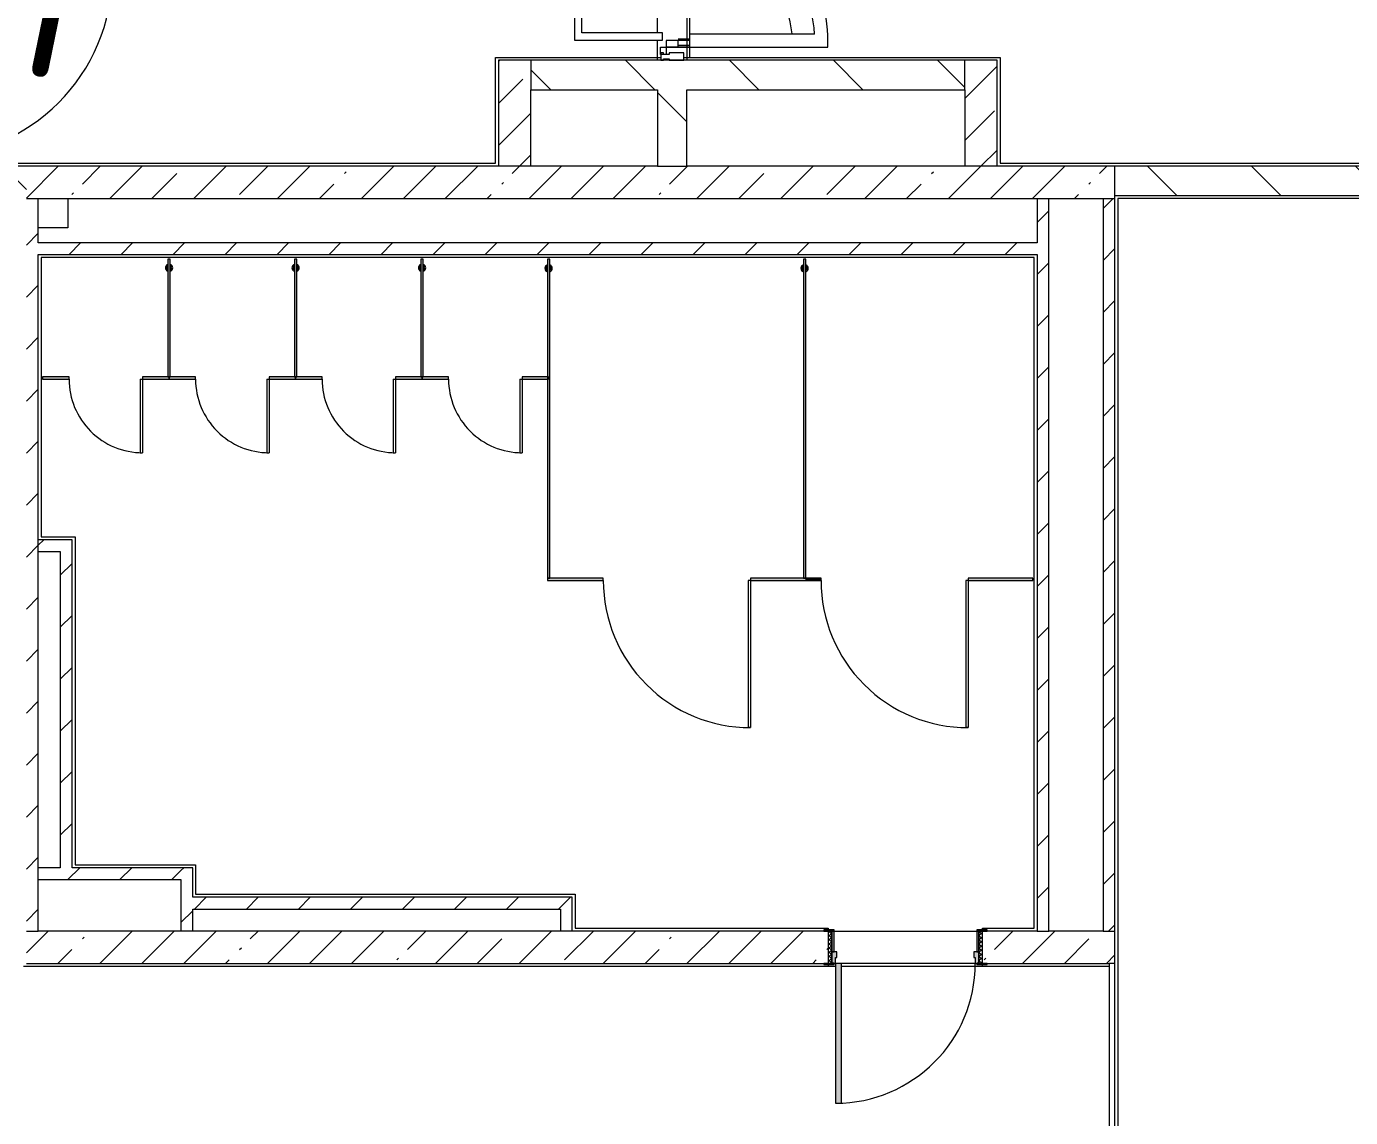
# Model space of a CAD drawing. Header units: millimetres. Extents: x 3991 to 282775, y -8553 to 29560.
# Drawn here: x 243025 to 252026, y 4133 to 11550 of the extents above; entities that cross this region are included whole.
import ezdxf

# ---------------------------------------------------------------- set-up
doc = ezdxf.new("R2010")
doc.units = ezdxf.units.MM
for name, color, linetype, lineweight in [('A-AREA-IDEN', 7, 'Continuous', 9), ('A-DOOR-5', 7, 'Continuous', 5), ('A-GENM-2', 7, 'Continuous', 5), ('A-GLAZ-CWMG-2', 7, 'Continuous', 5), ('A-WALL', 7, 'Continuous', 9), ('I-WALL-3', 7, 'Continuous', 5)]:
    doc.layers.add(name, color=color, linetype=linetype, lineweight=lineweight)
for name, color, linetype, lineweight, true_color in [('A-DETL-GENF-4', 7, 'Continuous', 5, 0xaaaaaa), ('A-DOOR-3', 7, 'Continuous', 5, 0xaaaaaa), ('A-DOOR-4', 7, 'Continuous', 5, 0xe2e2e2), ('A-DOOR-FRAM-2', 7, 'Continuous', 5, 0xe2e2e2), ('A-DOOR-FRAM-3', 7, 'Continuous', 5, 0xaaaaaa), ('A-FLOR-1', 7, 'Continuous', 5, 0xaaaaaa), ('A-GENM-3', 7, 'Continuous', 5, 0xe2ddcd)]:
    doc.layers.add(name, color=color, linetype=linetype, lineweight=lineweight, true_color=true_color)
doc.styles.add('GOST Common_3', font='GOST_Common.ttf', dxfattribs={"width": 0.9, "height": 1250})
pattern_1 = [(45, (148815.1, 0), (-176.7767, 176.7767), [])]
pattern_2 = [(135, (148815.1, 0), (-353.5534, -353.5534), [])]
pattern_3 = [(45, (148815.1, 0), (-285.1231, 285.1231), []), (45, (149100.2, 0), (-285.1231, 285.1231), [504.031, -100.806, 16.764, -84.042])]

# ---------------------------------------------------------------- blocks, each defined once
blk = doc.blocks.new('110_Дверь_СКБ_1Ст_Внутренняя1 - Д-7а_л__950x2100h_Туалет-32220591-Общий план 1 этажа с размещением фрагментов 1_1-1_9')
at = {"layer": 'A-DOOR-3'}
h = blk.add_hatch(dxfattribs=at)
h.set_pattern_fill('FP_82', color=256, style=0, pattern_type=2)
h.set_pattern_definition([(135, (1776.41, 174.685), (-14.14214, -14.14214), []), (225, (1776.41, 174.685), (14.14214, -14.14214), [])])
h.paths.add_polyline_path([(537.5, 110), (512.5, 110), (512.5, -110), (537.5, -110)])
at = {"layer": 'A-DOOR-4'}
h = blk.add_hatch(color=256, dxfattribs=at)
h.paths.add_polyline_path([(487.5, 110), (487.5, 70), (477.5, 70), (477.5, 30), (512.5, 30), (512.5, 110), (497.5, 110)])
h.paths.add_polyline_path([(-487.5, 110), (-487.5, 30), (-452.5, 30), (-452.5, 70), (-462.5, 70), (-462.5, 110), (-472.5, 110)])
at = {"layer": 'A-DOOR-FRAM-2'}
for points in [[(447.5, 1060), (447.5, 110), (487.5, 112), (487.5, 1060)], [(-499, 118), (-542.5, 118), (-542.5, 110), (-472.5, 110), (-472.5, 118), (-492.5, 118)], [(567.5, 118), (497.5, 118), (497.5, 110), (567.5, 110)], [(-487.5, 30), (-487.5, -110), (-472.5, -110), (-472.5, 30)], [(497.5, 30), (497.5, -110), (512.5, -110), (512.5, 30)], [(-542.5, -110), (-542.5, -118), (-472.5, -118), (-472.5, -110), (-512.5, -110)], [(512.5, -110), (497.5, -110), (497.5, -118), (567.5, -118), (567.5, -110), (537.5, -110)]]:
    blk.add_hatch(color=256, dxfattribs=at).paths.add_polyline_path(points)
at = {"layer": 'A-DOOR-FRAM-3'}
h = blk.add_hatch(dxfattribs=at)
h.set_pattern_fill('FP_83', color=256, style=0, pattern_type=2)
h.set_pattern_definition([(45, (-346.384, 174.685), (-14.1421, 14.1421), []), (135, (-346.384, 174.685), (-14.1421, -14.1421), [])])
h.paths.add_polyline_path([(-512.5, 110), (-512.5, -110), (-487.5, -110), (-487.5, 110)])
at = {"layer": 'A-DOOR-3'}
for p, q in [((487.5, 1060), (447.5, 1060)), ((447.5, 1060), (447.5, 110)), ((487.5, 110), (487.5, 1060)), ((447.5, 110), (487.5, 110))]:
    blk.add_line(p, q, dxfattribs=at)
blk.add_arc((487.5, 110), 950, 90, 180, dxfattribs=at)
at = {"layer": 'A-DOOR-FRAM-3'}
for p, q in [((-472.5, 118), (-542.5, 118)), ((-542.5, 118), (-542.5, 110)), ((-542.5, 110), (-472.5, 110)), ((-487.5, 110), (-512.5, 110)), ((-512.5, 110), (-512.5, -110)), ((-462.5, 110), (-487.5, 110)), ((-487.5, 110), (-487.5, 30)), ((-487.5, -110), (-487.5, 110)), ((-472.5, 110), (-487.5, 110)), ((-487.5, 110), (-487.5, 109)), ((-487.5, 109), (-472.5, 109)), ((-472.5, 110), (-472.5, 118)), ((-472.5, 109), (-472.5, 110)), ((-462.5, 70), (-462.5, 110)), ((487.5, 110), (487.5, 70)), ((512.5, 110), (487.5, 110)), ((567.5, 118), (497.5, 118)), ((497.5, 118), (497.5, 110)), ((512.5, 110), (497.5, 110)), ((497.5, 110), (497.5, 109)), ((497.5, 110), (567.5, 110)), ((497.5, 109), (512.5, 109)), ((512.5, 30), (512.5, 110)), ((537.5, 110), (512.5, 110)), ((512.5, 110), (512.5, -110)), ((512.5, 109), (512.5, 110)), ((537.5, -110), (537.5, 110)), ((567.5, 110), (567.5, 118)), ((-487.5, 30), (-452.5, 30)), ((-472.5, 30), (-487.5, 30)), ((-487.5, 30), (-487.5, -110)), ((-472.5, -110), (-472.5, 30)), ((-452.5, 70), (-462.5, 70)), ((-452.5, 30), (-452.5, 70)), ((487.5, 70), (477.5, 70)), ((477.5, 70), (477.5, 30)), ((477.5, 30), (512.5, 30)), ((512.5, 30), (497.5, 30)), ((497.5, 30), (497.5, -110)), ((512.5, -110), (512.5, 30)), ((-472.5, -110), (-542.5, -110)), ((-542.5, -110), (-542.5, -118)), ((-542.5, -118), (-472.5, -118)), ((-512.5, -110), (-487.5, -110)), ((-487.5, -110), (-472.5, -110)), ((-472.5, -118), (-472.5, -110)), ((497.5, -110), (512.5, -110)), ((567.5, -110), (497.5, -110)), ((497.5, -110), (497.5, -118)), ((497.5, -118), (567.5, -118)), ((512.5, -110), (537.5, -110)), ((567.5, -118), (567.5, -110))]:
    blk.add_line(p, q, dxfattribs=at)
blk = doc.blocks.new('131_Сантехническая перегородка 7 - СП-1-30858579-Общий план 1 этажа с размещением фрагментов 1_1-1_9')
at = {"layer": 'A-GENM-3'}
blk.add_hatch(color=256, dxfattribs=at).paths.add_polyline_path([(2165.9, 8), (-4.1, 8), (-4.1, -8), (2165.9, -8)])
at = {"layer": 'A-GENM-2'}
for p, q in [((2165.9, 8), (-4.1, 8)), ((-4.1, 8), (-4.1, -8)), ((2165.9, -8), (2165.9, 8)), ((-4.1, -8), (2165.9, -8))]:
    blk.add_line(p, q, dxfattribs=at)
at = {"layer": 'A-GENM-2', "flags": 128}
for points in [[(71.5, 8), (71.1, 8.5), (70.8, 9), (70.4, 9.5), (70, 9.9), (69.6, 10.4), (69.2, 10.8), (68.8, 11.2), (68.3, 11.6), (67.8, 12), (67.3, 12.3), (66.8, 12.7), (66.3, 13), (65.8, 13.3), (65.3, 13.6), (64.7, 13.8), (64.2, 14), (63.6, 14.3), (63, 14.4), (62.4, 14.6), (61.9, 14.7), (61.3, 14.9), (60.7, 14.9), (60.1, 15), (59.5, 15.1), (58.9, 15.1), (58.3, 15.1), (57.7, 15), (57.1, 15), (56.5, 14.9), (55.9, 14.8), (55.3, 14.7), (54.7, 14.5), (54.1, 14.4), (53.5, 14.2), (53, 13.9), (52.4, 13.7), (51.9, 13.4), (51.4, 13.2), (50.8, 12.9), (50.3, 12.5), (49.8, 12.2), (49.3, 11.8), (48.9, 11.4), (48.4, 11), (48, 10.6), (47.6, 10.2), (47.2, 9.7), (46.8, 9.3), (46.4, 8.8), (46.1, 8.3), (45.9, 8)], [(45.9, -8), (46.3, -8.5), (46.6, -9), (47, -9.5), (47.4, -9.9), (47.8, -10.4), (48.2, -10.8), (48.6, -11.2), (49.1, -11.6), (49.6, -12), (50, -12.3), (50.5, -12.7), (51.1, -13), (51.6, -13.3), (52.1, -13.6), (52.7, -13.8), (53.2, -14), (53.8, -14.3), (54.4, -14.4), (54.9, -14.6), (55.5, -14.7), (56.1, -14.9), (56.7, -14.9), (57.3, -15), (57.9, -15.1), (58.5, -15.1), (59.1, -15.1), (59.7, -15), (60.3, -15), (60.9, -14.9), (61.5, -14.8), (62.1, -14.7), (62.7, -14.5), (63.3, -14.4), (63.8, -14.2), (64.4, -13.9), (65, -13.7), (65.5, -13.4), (66, -13.2), (66.6, -12.9), (67.1, -12.5), (67.6, -12.2), (68, -11.8), (68.5, -11.4), (69, -11), (69.4, -10.6), (69.8, -10.2), (70.2, -9.7), (70.6, -9.3), (70.9, -8.8), (71.3, -8.3), (71.5, -8)]]:
    blk.add_lwpolyline(points, dxfattribs=at)
at = {"layer": 'A-GENM-2'}
for radius, start, end in [(24.6, 19.91127, 160.08873), (17.6, 45, 135), (17.6, 45, 135), (15.1, 45, 135), (24.6, 199.91127, 340.08873), (17.6, 225, 315), (17.6, 225, 315), (15.1, 225, 315)]:
    blk.add_arc((58.7, 0), radius, start, end, dxfattribs=at)
blk = doc.blocks.new('131_Сантехническая перегородка 6 - СП-1-30839354-Общий план 1 этажа с размещением фрагментов 1_1-1_9')
at = {"layer": 'A-GENM-3'}
blk.add_hatch(color=256, dxfattribs=at).paths.add_polyline_path([(800, 8), (0, 8), (0, -8), (800, -8)])
at = {"layer": 'A-GENM-2'}
for p, q in [((800, 8), (0, 8)), ((0, 8), (0, -8)), ((800, -8), (800, 8)), ((0, -8), (800, -8))]:
    blk.add_line(p, q, dxfattribs=at)
at = {"layer": 'A-GENM-2', "flags": 128}
for points in [[(71.5, 8), (71.1, 8.5), (70.8, 9), (70.4, 9.5), (70, 9.9), (69.6, 10.4), (69.2, 10.8), (68.8, 11.2), (68.3, 11.6), (67.8, 12), (67.3, 12.3), (66.8, 12.7), (66.3, 13), (65.8, 13.3), (65.3, 13.6), (64.7, 13.8), (64.2, 14), (63.6, 14.3), (63, 14.4), (62.4, 14.6), (61.9, 14.7), (61.3, 14.9), (60.7, 14.9), (60.1, 15), (59.5, 15.1), (58.9, 15.1), (58.3, 15.1), (57.7, 15), (57.1, 15), (56.5, 14.9), (55.9, 14.8), (55.3, 14.7), (54.7, 14.5), (54.1, 14.4), (53.5, 14.2), (53, 13.9), (52.4, 13.7), (51.9, 13.4), (51.4, 13.2), (50.8, 12.9), (50.3, 12.5), (49.8, 12.2), (49.3, 11.8), (48.9, 11.4), (48.4, 11), (48, 10.6), (47.6, 10.2), (47.2, 9.7), (46.8, 9.3), (46.4, 8.8), (46.1, 8.3), (45.9, 8)], [(45.9, -8), (46.3, -8.5), (46.6, -9), (47, -9.5), (47.4, -9.9), (47.8, -10.4), (48.2, -10.8), (48.6, -11.2), (49.1, -11.6), (49.6, -12), (50, -12.3), (50.5, -12.7), (51.1, -13), (51.6, -13.3), (52.1, -13.6), (52.7, -13.8), (53.2, -14), (53.8, -14.3), (54.4, -14.4), (54.9, -14.6), (55.5, -14.7), (56.1, -14.9), (56.7, -14.9), (57.3, -15), (57.9, -15.1), (58.5, -15.1), (59.1, -15.1), (59.7, -15), (60.3, -15), (60.9, -14.9), (61.5, -14.8), (62.1, -14.7), (62.7, -14.5), (63.3, -14.4), (63.8, -14.2), (64.4, -13.9), (65, -13.7), (65.5, -13.4), (66, -13.2), (66.6, -12.9), (67.1, -12.5), (67.6, -12.2), (68, -11.8), (68.5, -11.4), (69, -11), (69.4, -10.6), (69.8, -10.2), (70.2, -9.7), (70.6, -9.3), (70.9, -8.8), (71.3, -8.3), (71.5, -8)]]:
    blk.add_lwpolyline(points, dxfattribs=at)
at = {"layer": 'A-GENM-2'}
for radius, start, end in [(24.6, 19.91127, 160.08873), (17.6, 45, 135), (17.6, 45, 135), (15.1, 45, 135), (24.6, 199.91127, 340.08873), (17.6, 225, 315), (17.6, 225, 315), (15.1, 225, 315)]:
    blk.add_arc((58.7, 0), radius, start, end, dxfattribs=at)
blk = doc.blocks.new('131_Сантехническая перегородка_Дверь МГН - СД-1-30883454-Общий план 1 этажа с размещением фрагментов 1_1-1_9')
at = {"layer": 'A-GENM-3'}
for points in [[(10, 8), (-370, 8), (-366.5, -8), (10, -8)], [(1390, 8), (1010, 8), (1010, -8), (1390, -8)]]:
    blk.add_hatch(color=256, dxfattribs=at).paths.add_polyline_path(points)
at = {"layer": 'A-DOOR-5'}
for p, q in [((10, 1008), (26, 1008)), ((10, 8), (10, 1008)), ((26, 8), (26, 1008)), ((10, 8), (26, 8))]:
    blk.add_line(p, q, dxfattribs=at)
blk.add_arc((10, 8), 1000, 360, 90, dxfattribs=at)
at = {"layer": 'A-GENM-2'}
for p, q in [((10, 8), (-370, 8)), ((-370, 8), (-370, -8)), ((10, -8), (10, 8)), ((1390, 8), (1010, 8)), ((1010, 8), (1010, -8)), ((1390, -8), (1390, 8)), ((-370, -8), (10, -8)), ((1010, -8), (1390, -8))]:
    blk.add_line(p, q, dxfattribs=at)
blk = doc.blocks.new('131_Сантехническая перегородка_Дверь 5 - СД-1-30835617-Общий план 1 этажа с размещением фрагментов 1_1-1_9')
at = {"layer": 'A-GENM-3'}
for points in [[(250, 8), (70, 8), (70, -8), (250, -8)], [(839.3, 8), (750, 8), (750, -8), (930, -8), (930, 8)]]:
    blk.add_hatch(color=256, dxfattribs=at).paths.add_polyline_path(points)
at = {"layer": 'A-DOOR-5'}
for p, q in [((266, 508), (250, 508)), ((250, 8), (250, 508)), ((266, 8), (266, 508)), ((266, 8), (250, 8))]:
    blk.add_line(p, q, dxfattribs=at)
blk.add_arc((250, 8), 500, 360, 90, dxfattribs=at)
at = {"layer": 'A-GENM-2'}
for p, q in [((250, 8), (70, 8)), ((70, 8), (70, -8)), ((250, -8), (250, 8)), ((930, 8), (750, 8)), ((750, 8), (750, -8)), ((930, -8), (930, 8)), ((70, -8), (250, -8)), ((750, -8), (930, -8))]:
    blk.add_line(p, q, dxfattribs=at)
blk = doc.blocks.new('131_Сантехническая перегородка_Дверь 5 - СД-1-V264-Общий план 1 этажа с размещением фрагментов 1_1-1_9')
at = {"layer": 'A-GENM-3'}
for points in [[(250, 8), (78, 8), (78, -8), (250, -8)], [(922, 8), (750, 8), (750, -8), (930, -8), (930, 8)]]:
    blk.add_hatch(color=256, dxfattribs=at).paths.add_polyline_path(points)
at = {"layer": 'A-DOOR-5'}
for p, q in [((266, 508), (250, 508)), ((250, 8), (250, 508)), ((266, 8), (266, 508)), ((266, 8), (250, 8))]:
    blk.add_line(p, q, dxfattribs=at)
blk.add_arc((250, 8), 500, 360, 90, dxfattribs=at)
at = {"layer": 'A-GENM-2'}
for p, q in [((250, 8), (70, 8)), ((70, 8), (70, -8)), ((250, -8), (250, 8)), ((930, 8), (750, 8)), ((750, 8), (750, -8)), ((930, -8), (930, 8)), ((70, -8), (250, -8)), ((750, -8), (930, -8))]:
    blk.add_line(p, q, dxfattribs=at)
blk = doc.blocks.new('131_Сантехническая перегородка_Дверь МГН 2 - СД-1-30897608-Общий план 1 этажа с размещением фрагментов 1_1-1_9')
at = {"layer": 'A-GENM-3'}
for points in [[(-269.9, 8), (-430, 8), (-430, -8), (10, -8), (10, 8)], [(1010, 8), (1010, -8), (1110, -8), (1110, 8)]]:
    blk.add_hatch(color=256, dxfattribs=at).paths.add_polyline_path(points)
at = {"layer": 'A-DOOR-5'}
for p, q in [((10, 1008), (26, 1008)), ((10, 8), (10, 1008)), ((26, 8), (26, 1008)), ((10, 8), (26, 8))]:
    blk.add_line(p, q, dxfattribs=at)
blk.add_arc((10, 8), 1000, 360, 90, dxfattribs=at)
at = {"layer": 'A-GENM-2'}
for p, q in [((10, 8), (-430, 8)), ((-430, 8), (-430, -8)), ((10, -8), (10, 8)), ((1110, 8), (1010, 8)), ((1010, 8), (1010, -8)), ((1110, -8), (1110, 8)), ((-430, -8), (10, -8)), ((1010, -8), (1110, -8))]:
    blk.add_line(p, q, dxfattribs=at)
blk = doc.blocks.new('Дверь_Витражная_остекление_ - ВВ-7 остекление-32349468-Общий план 1 этажа с размещением фрагментов 1_1-1_9')
at = {"layer": 'A-DETL-GENF-4'}
for p, q in [((-815, -20), (-860, -20)), ((-860, -177.2), (-860, -20)), ((-815, -20), (-860, -20)), ((-860, -20), (-860, -177.2)), ((-815, -177.2), (-815, -20)), ((-815, -177.2), (-815, -20)), ((865, -880), (865, -20)), ((865, -20), (865, -880)), ((-860, -100), (-815, -100)), ((-850, -177.2), (-850, -100)), ((-806, -177.2), (-806, -100)), ((856, -800), (856, -100)), ((900, -100), (865, -100)), ((900, -800), (900, -140)), ((910, -880), (910, -140)), ((910, -880), (910, -140)), ((910, -800), (865, -800)), ((910, -880), (865, -880)), ((865, -880), (910, -880))]:
    blk.add_line(p, q, dxfattribs=at)
at = {"layer": 'A-DOOR-3'}
for p, q in [((-910, 20), (-860, 20)), ((-910, -20), (-910, 20)), ((-860, 20), (-860, -20)), ((860, 20), (910, 20)), ((860, -20), (860, 20)), ((910, 20), (910, -20)), ((-860, -20), (-910, -20)), ((-860, -177.2), (-860, -20)), ((860, -880), (860, -20)), ((910, -20), (860, -20))]:
    blk.add_line(p, q, dxfattribs=at)
for centre, start, end in [((-860, -20), 275.98464, 0), ((860, -20), 180, 196.28645), ((860, -20), 225.39227, 270)]:
    blk.add_arc(centre, 860, start, end, dxfattribs=at)
blk = doc.blocks.new('Прямоугольный импост - Импост структурный с накладкой - 160мм Темный-V323-Общий план 1 этажа с размещением фрагментов 1_1-1_9')
at = {"layer": 'A-GLAZ-CWMG-2'}
for p, q in [((-50, 0), (-50, 17)), ((-50, 17), (0, 17)), ((-40, 0), (-50, 0)), ((-40, -40), (-40, 0)), ((0, 0), (-10, 0)), ((-10, 0), (-10, -40)), ((0, 17), (0, 0)), ((-50, -140), (-50, -40)), ((-50, -40), (-40, -40)), ((-10, -40), (0, -40)), ((0, -40), (0, -140)), ((0, -140), (-50, -140))]:
    blk.add_line(p, q, dxfattribs=at)
blk = doc.blocks.new('Марка_Помещения - Номер-25198446-Общий план 1 этажа с размещением фрагментов 1_1-1_9')
at = {"layer": 'A-AREA-IDEN'}
for start, end in [(360, 180), (180, 360)]:
    blk.add_arc((0, 0), 2.5, start, end, dxfattribs=at)

msp = doc.modelspace()

# ---------------------------------------------------------------- hatches: boundary and pattern name
at = {"layer": 'I-WALL-3'}
h = msp.add_hatch(dxfattribs=at)
h.set_pattern_fill('FP_72', color=256, style=0, pattern_type=2)
h.set_pattern_definition(pattern_2)
h.paths.add_polyline_path([(247515.1, 10600), (247515.1, 11320), (247315.1, 11320), (247315.1, 10600)])
h.paths.add_polyline_path([(247445.8, 13220), (247515.1, 13220), (247515.1, 13400), (247315.1, 13400), (247315.1, 13220), (247431.5, 13220)])
h = msp.add_hatch(dxfattribs=at)
h.set_pattern_fill('FP_57', color=256, style=0, pattern_type=2)
h.set_pattern_definition(pattern_3)
h.paths.add_polyline_path([(246234.1, 10600), (246454.1, 10600), (246454.1, 11320), (246234.1, 11320), (246234.1, 10601.3)])
h = msp.add_hatch(dxfattribs=at)
h.set_pattern_fill('FP_72', color=256, style=0, pattern_type=2)
h.set_pattern_definition(pattern_2)
h.paths.add_polyline_path([(246454.1, 11120), (247315.1, 11120), (247315.1, 11320), (246454.1, 11320), (246454.1, 11173.7)])
h = msp.add_hatch(dxfattribs=at)
h.set_pattern_fill('FP_72', color=256, style=0, pattern_type=2)
h.set_pattern_definition(pattern_2)
h.paths.add_polyline_path([(247535.1, 11120), (249404.1, 11120), (249404.1, 11320), (247515.1, 11320), (247515.1, 11120)])
h = msp.add_hatch(dxfattribs=at)
h.set_pattern_fill('FP_57', color=256, style=0, pattern_type=2)
h.set_pattern_definition(pattern_3)
h.paths.add_polyline_path([(249624.1, 10600), (249624.1, 11320), (249404.1, 11320), (249404.1, 10600)])
h = msp.add_hatch(dxfattribs=at)
h.set_pattern_fill('FP_72', color=256, style=0, pattern_type=2)
h.set_pattern_definition(pattern_2)
h.paths.add_polyline_path([(254845.1, 10400), (255945.1, 10400), (255945.1, 10600), (253910.1, 10600), (253910.1, 10400), (254287, 10400)])
h.paths.add_polyline_path([(250445.1, 10400), (252460.1, 10400), (252460.1, 10600), (250425.1, 10600), (250425.1, 10400)])
h.paths.add_polyline_path([(238745.1, 10400), (238800.1, 10400), (238800.1, 10600), (238425.1, 10600), (238425.1, 10400), (238649.9, 10400)])
h.paths.add_polyline_path([(240225.1, 10400), (241325.1, 10400), (241325.1, 10600), (240200.1, 10600), (240200.1, 10400)])
h.paths.add_polyline_path([(242559.2, 10400), (243025.1, 10400), (243025.1, 10600), (242275.1, 10600), (242275.1, 10400), (242305.1, 10400)])
h = msp.add_hatch(dxfattribs=at)
h.set_pattern_fill('FP_57', color=256, style=0, pattern_type=2)
h.set_pattern_definition(pattern_3)
h.paths.add_polyline_path([(250377.7, 10380), (250425.1, 10380), (250425.1, 10600), (243025.1, 10600), (243025.1, 10380), (249644.1, 10380)])
h = msp.add_hatch(dxfattribs=at)
h.set_pattern_fill('FP_71', color=256, style=0, pattern_type=2)
h.set_pattern_definition(pattern_1)
h.paths.add_polyline_path([(243105.1, 5400), (243105.1, 10380), (243025.1, 10380), (243025.1, 5400)])
h = msp.add_hatch(dxfattribs=at)
h.set_pattern_fill('FP_71', color=256, style=0, pattern_type=2)
h.set_pattern_definition(pattern_1)
h.paths.add_polyline_path([(249975.1, 5400), (249975.1, 10380), (249895.1, 10380), (249895.1, 5400)])
h = msp.add_hatch(dxfattribs=at)
h.set_pattern_fill('FP_71', color=256, style=0, pattern_type=2)
h.set_pattern_definition(pattern_1)
h.paths.add_polyline_path([(250385.1, 5400), (250425.1, 5400), (250425.1, 10380), (250345.1, 10380), (250345.1, 5400), (250377.7, 5400)])
h = msp.add_hatch(dxfattribs=at)
h.set_pattern_fill('FP_71', color=256, style=0, pattern_type=2)
h.set_pattern_definition(pattern_1)
h.paths.add_polyline_path([(244513.8, 10000), (249895.1, 10000), (249895.1, 10080), (243105.1, 10078), (243105.1, 10000), (243548.1, 10000)])
h = msp.add_hatch(dxfattribs=at)
h.set_pattern_fill('FP_71', color=256, style=0, pattern_type=2)
h.set_pattern_definition(pattern_1)
h.paths.add_polyline_path([(243105.1, 7980), (243335.1, 7980), (243335.1, 8060), (243105.1, 8060)])
h = msp.add_hatch(dxfattribs=at)
h.set_pattern_fill('FP_71', color=256, style=0, pattern_type=2)
h.set_pattern_definition(pattern_1)
h.paths.add_polyline_path([(243335.1, 5830), (243335.1, 7980), (243255.1, 7980), (243255.1, 5830)])
h = msp.add_hatch(dxfattribs=at)
h.set_pattern_fill('FP_71', color=256, style=0, pattern_type=2)
h.set_pattern_definition(pattern_1)
h.paths.add_polyline_path([(241275.1, 6620), (241275.1, 6700), (240845.1, 6700), (240845.1, 6620), (241245.1, 6620)])
h.paths.add_polyline_path([(242559.2, 6620), (243025.1, 6620), (243025.1, 6700), (242225.1, 6700), (242225.1, 6620), (242275.1, 6620)])
h = msp.add_hatch(dxfattribs=at)
h.set_pattern_fill('FP_71', color=256, style=0, pattern_type=2)
h.set_pattern_definition(pattern_1)
h.paths.add_polyline_path([(244075.1, 5750), (244075.1, 5830), (243105.1, 5830), (243105.1, 5750), (243355.1, 5750)])
h = msp.add_hatch(dxfattribs=at)
h.set_pattern_fill('FP_71', color=256, style=0, pattern_type=2)
h.set_pattern_definition(pattern_1)
h.paths.add_polyline_path([(244075.1, 5400), (244155.1, 5400), (244155.1, 5830), (244075.1, 5830), (244075.1, 5650)])
h = msp.add_hatch(dxfattribs=at)
h.set_pattern_fill('FP_71', color=256, style=0, pattern_type=2)
h.set_pattern_definition(pattern_1)
h.paths.add_polyline_path([(246655.1, 5550), (246655.1, 5630), (244155.1, 5630), (244155.1, 5550), (246468.4, 5550)])
h = msp.add_hatch(dxfattribs=at)
h.set_pattern_fill('FP_71', color=256, style=0, pattern_type=2)
h.set_pattern_definition(pattern_1)
h.paths.add_polyline_path([(246735.1, 5400), (246735.1, 5630), (246655.1, 5630), (246655.1, 5400)])
h = msp.add_hatch(dxfattribs=at)
h.set_pattern_fill('FP_57', color=256, style=0, pattern_type=2)
h.set_pattern_definition(pattern_3)
h.paths.add_polyline_path([(250377.7, 5180), (250425.1, 5180), (250425.1, 5400), (249525.1, 5400), (249525.1, 5180), (250345.1, 5180)])
h.paths.add_polyline_path([(243355.1, 5180), (248475.1, 5180), (248475.1, 5400), (243025.1, 5400), (243025.1, 5180), (243035, 5180)])

# ---------------------------------------------------------------- linework, layer by layer
at = {"layer": 'A-FLOR-1'}
for p, q in [((246749.8, 13272.2), (246749.8, 11457.1)), ((246799.8, 11507.1), (246799.8, 13222.2)), ((247535.1, 11498.4), (247535.1, 12313.2)), ((246749.8, 11457.1), (247349.8, 11457.1)), ((247349.8, 11507.1), (246799.8, 11507.1)), ((247349.8, 11457.1), (247349.8, 11507.1)), ((248382.2, 11498.4), (247531.8, 11498.4)), ((247531.8, 11498.4), (247531.8, 11408.4)), ((247531.8, 11408.4), (248471.9, 11408.4)), ((247535.1, 11340), (247535.1, 11408.7)), ((246214.1, 10620), (246214.1, 11340)), ((246214.1, 11340), (247337.7, 11340)), ((247494.7, 11340), (249644.1, 11340)), ((249644.1, 11340), (249644.1, 10620)), ((240150.1, 10620), (246214.1, 10620)), ((249644.1, 10620), (252535.1, 10620)), ((243305.1, 10380), (243305.1, 10180)), ((252460.1, 10380), (250445.1, 10380)), ((250445.1, 10380), (250445.1, 2925)), ((243305.1, 10180), (243105.1, 10180)), ((249875.1, 9980), (243125.1, 9980)), ((243125.1, 9980), (243125.1, 8080)), ((249875.1, 5420), (249875.1, 9980)), ((243125.1, 8080), (243355.1, 8080)), ((243355.1, 8080), (243355.1, 5850)), ((243355.1, 5850), (244175.1, 5850)), ((244175.1, 5850), (244175.1, 5650)), ((244175.1, 5650), (246755.1, 5650)), ((246755.1, 5650), (246755.1, 5420)), ((246755.1, 5420), (248475.1, 5420)), ((248475.1, 5420), (248475.1, 5408)), ((249525.1, 5420), (249875.1, 5420)), ((249525.1, 5408), (249525.1, 5420)), ((248525.1, 5160), (243005.1, 5160)), ((248475.1, 5172), (248475.1, 5160)), ((250385.1, 5160), (248565.1, 5160)), ((249525.1, 5160), (249525.1, 5172))]:
    msp.add_line(p, q, dxfattribs=at)
for radius, start, end in [(945, 356.96706, 72.24721), (855, 2.68148, 89.68791)]:
    msp.add_arc((247528.2, 11458.4), radius, start, end, dxfattribs=at)
at = {"layer": 'A-WALL'}
for p, q in [((246454.1, 11320), (246454.1, 11120)), ((249404.1, 11120), (249404.1, 11320)), ((247315.1, 10600), (247515.1, 10600)), ((250425.1, 10400), (250425.1, 10600)), ((243025.1, 5400), (243105.1, 5400)), ((249895.1, 5400), (249975.1, 5400)), ((250345.1, 5400), (250425.1, 5400)), ((250425.1, 5180), (250385.1, 5180))]:
    msp.add_line(p, q, dxfattribs=at)
at = {"layer": 'I-WALL-3'}
for p, q in [((247315.1, 11507.1), (247315.1, 13400)), ((247515.1, 13400), (247515.1, 11320)), ((247315.1, 11320), (247315.1, 11457.1)), ((249624.1, 11320), (246234.1, 11320)), ((246234.1, 11320), (246234.1, 10600)), ((249624.1, 10600), (249624.1, 11320)), ((246454.1, 11120), (247315.1, 11120)), ((246454.1, 10600), (246454.1, 11120)), ((247315.1, 11120), (247315.1, 10600)), ((247515.1, 10600), (247515.1, 11120)), ((247515.1, 11120), (249404.1, 11120)), ((249404.1, 11120), (249404.1, 10600)), ((247315.1, 10600), (242305.1, 10600)), ((252430.1, 10600), (247515.1, 10600)), ((243025.1, 10380), (250425.1, 10380)), ((243105.1, 10080), (243105.1, 10380)), ((249895.1, 10380), (249895.1, 10080)), ((249975.1, 5400), (249975.1, 10380)), ((250345.1, 10380), (250345.1, 5400)), ((250425.1, 2980), (250425.1, 10400)), ((250425.1, 10400), (252430.1, 10400)), ((249895.1, 10080), (243105.1, 10080)), ((243105.1, 5400), (243105.1, 10000)), ((243105.1, 10000), (249895.1, 10000)), ((249895.1, 10000), (249895.1, 5400)), ((243335.1, 8060), (243105.1, 8060)), ((243335.1, 5830), (243335.1, 8060)), ((243105.1, 7980), (243255.1, 7980)), ((243255.1, 7980), (243255.1, 5830)), ((243255.1, 5830), (243105.1, 5830)), ((244155.1, 5830), (243335.1, 5830)), ((244155.1, 5630), (244155.1, 5830)), ((243105.1, 5750), (244075.1, 5750)), ((244075.1, 5750), (244075.1, 5400)), ((246735.1, 5630), (244155.1, 5630)), ((246735.1, 5400), (246735.1, 5630)), ((244155.1, 5550), (246655.1, 5550)), ((244155.1, 5400), (244155.1, 5550)), ((246655.1, 5550), (246655.1, 5400)), ((248445.1, 5400), (243105.1, 5400)), ((248515.1, 5400), (249485.1, 5400)), ((249895.1, 5400), (249555.1, 5400)), ((250345.1, 5400), (249975.1, 5400)), ((243025.1, 5180), (248445.1, 5180)), ((249475.1, 5180), (248565.1, 5180)), ((249555.1, 5180), (250385.1, 5180)), ((250385.1, 5180), (250385.1, 2925))]:
    msp.add_line(p, q, dxfattribs=at)

# ---------------------------------------------------------------- block references
at = {"layer": 'A-AREA-IDEN', "xscale": 499.9999999999995, "yscale": 499.9999999999995, "zscale": 499.9999999999995}
msp.add_blockref('Марка_Помещения - Номер-25198446-Общий план 1 этажа с размещением фрагментов 1_1-1_9', (242358.6, 11915.4), dxfattribs=at)
at = {"layer": 'A-DOOR-3'}
for name, p, rotation in [('Дверь_Витражная_остекление_ - ВВ-7 остекление-32349468-Общий план 1 этажа с размещением фрагментов 1_1-1_9', (247354.7, 12270), 89.99999999999993), ('110_Дверь_СКБ_1Ст_Внутренняя1 - Д-7а_л__950x2100h_Туалет-32220591-Общий план 1 этажа с размещением фрагментов 1_1-1_9', (249012.6, 5290), 180)]:
    msp.add_blockref(name, p, dxfattribs=dict(at, rotation=rotation))
at = {"layer": 'A-GENM-2'}
for name, p, rotation in [('131_Сантехническая перегородка 6 - СП-1-30839354-Общий план 1 этажа с размещением фрагментов 1_1-1_9', (243994.6, 9968), 270.0000000000007), ('131_Сантехническая перегородка 6 - СП-1-30839354-Общий план 1 этажа с размещением фрагментов 1_1-1_9', (244854.6, 9968), 270.0000000000007), ('131_Сантехническая перегородка 6 - СП-1-30839354-Общий план 1 этажа с размещением фрагментов 1_1-1_9', (245714.6, 9968), 270.0000000000007), ('131_Сантехническая перегородка 7 - СП-1-30858579-Общий план 1 этажа с размещением фрагментов 1_1-1_9', (246574.6, 9964.9), 269.9999999999999), ('131_Сантехническая перегородка 7 - СП-1-30858579-Общий план 1 этажа с размещением фрагментов 1_1-1_9', (248315.1, 9964.9), 269.9999999999999), ('131_Сантехническая перегородка_Дверь 5 - СД-1-30835617-Общий план 1 этажа с размещением фрагментов 1_1-1_9', (244064.6, 9160), 180), ('131_Сантехническая перегородка_Дверь 5 - СД-1-30835617-Общий план 1 этажа с размещением фрагментов 1_1-1_9', (244924.6, 9160), 180), ('131_Сантехническая перегородка_Дверь 5 - СД-1-30835617-Общий план 1 этажа с размещением фрагментов 1_1-1_9', (245784.6, 9160), 180), ('131_Сантехническая перегородка_Дверь 5 - СД-1-V264-Общий план 1 этажа с размещением фрагментов 1_1-1_9', (246644.6, 9160), 180), ('131_Сантехническая перегородка_Дверь МГН - СД-1-30883454-Общий план 1 этажа с размещением фрагментов 1_1-1_9', (247956.6, 7791), 180), ('131_Сантехническая перегородка_Дверь МГН 2 - СД-1-30897608-Общий план 1 этажа с размещением фрагментов 1_1-1_9', (249436.6, 7791), 180)]:
    msp.add_blockref(name, p, dxfattribs=dict(at, rotation=rotation))
at = {"layer": 'A-GLAZ-CWMG-2', "extrusion": (0, 0, -1), "rotation": 270.0000000000001}
msp.add_blockref('Прямоугольный импост - Импост структурный с накладкой - 160мм Темный-V323-Общий план 1 этажа с размещением фрагментов 1_1-1_9', (-247354.7, 11320), dxfattribs=at)

# ---------------------------------------------------------------- texts
at = {"layer": 'A-AREA-IDEN', "insert": (241149.2, 12458.2), "char_height": 1250, "width": 3030.379, "attachment_point": 1, "style": 'GOST Common_3'}
msp.add_mtext('1.77', dxfattribs=at)

doc.saveas('drawing.dxf')
